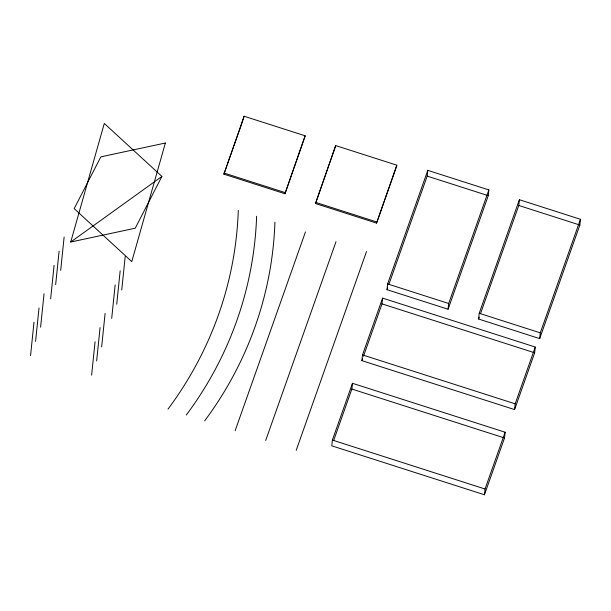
<?xml version="1.0" encoding="UTF-8"?>
<svg xmlns="http://www.w3.org/2000/svg" width="611" height="611" viewBox="0 0 611 611"><rect width="100%" height="100%" fill="white"/><g stroke="black" fill="none" stroke-linecap="round" stroke-linejoin="round"><path stroke-width="0.92" d="M30.55 355.594L34.002 322.188M35.568 341.396L39.02 307.997M40.593 327.198L44.045 293.799M50.637 298.81L54.089 265.403M55.654 284.611L59.107 251.213M60.68 270.413L64.132 237.015M91.619 375.169L95.072 341.763M96.637 360.971L100.089 327.572M101.663 346.773L105.107 313.374M111.698 318.384L115.151 284.978M116.724 304.186L120.176 270.788M121.742 289.988L125.194 256.589M223.909 174.166L244.11 116.235L305.179 135.81L284.97 193.74L223.909 174.166L226.948 165.566M244.11 116.235L240.642 126.851M284.97 193.74L305.179 135.81M315.505 203.532L335.706 145.594L396.776 165.169L396.654 166.322L376.575 223.107L315.505 203.532L335.706 145.594M332.376 440.073L331.781 445.831L484.447 494.765L504.533 437.988L505.129 432.229L352.463 383.288L332.376 440.073L485.042 489.006L484.447 494.765M333.667 440.508L351.867 389.047L352.463 383.288M361.911 360.658L362.506 354.899L382.593 298.115L535.259 347.048L534.663 352.807L514.577 409.591L361.911 360.658L362.537 358.878M376.575 223.107L396.776 165.169M363.484 356.221L381.997 303.873L382.593 298.115M387.015 289.675L387.611 283.916L427.784 170.347L488.853 189.922L488.258 195.68L448.084 309.25L387.015 289.675L387.649 287.888M388.917 284.314L427.188 176.105L427.784 170.347M448.084 309.25L448.68 303.491L488.853 189.922M478.619 319.041L479.215 313.283L519.381 199.713L580.45 219.288L579.854 225.047L539.681 338.616L478.619 319.041L479.253 317.246M480.513 313.672L518.792 205.472L519.381 199.713M514.577 409.591L515.172 403.833L535.259 347.048M539.681 338.616L540.277 332.858L580.45 219.288M70.723 242.025L104.305 123.445L161.915 176.426L135.237 228.201L70.723 242.025L161.915 176.426M227.254 164.703L233.646 146.632M233.952 145.777L237.297 136.314M237.603 135.451L240.337 127.707M235.159 430.663L305.462 231.92M265.693 440.455L335.997 241.712M296.228 450.238L366.531 251.495M485.042 489.006L505.129 432.229M427.188 176.105L488.258 195.68M518.792 205.472L579.854 225.047M224.023 173.012L285.093 192.587M315.627 202.378L376.689 221.953M387.611 283.916L448.68 303.491M479.215 313.283L540.277 332.858M381.997 303.873L534.663 352.807M362.506 354.899L515.172 403.833M351.867 389.047L504.533 437.988M238.29 210.39A399.273 372.504 5.9 0 1 167.987 409.133M256.612 216.263A399.273 372.504 5.9 0 1 186.309 415.006M274.927 222.137A399.273 372.504 5.9 0 1 204.632 420.88M165.367 143.02L131.785 261.6L74.175 208.626L100.853 156.851L165.367 143.02"/></g></svg>
